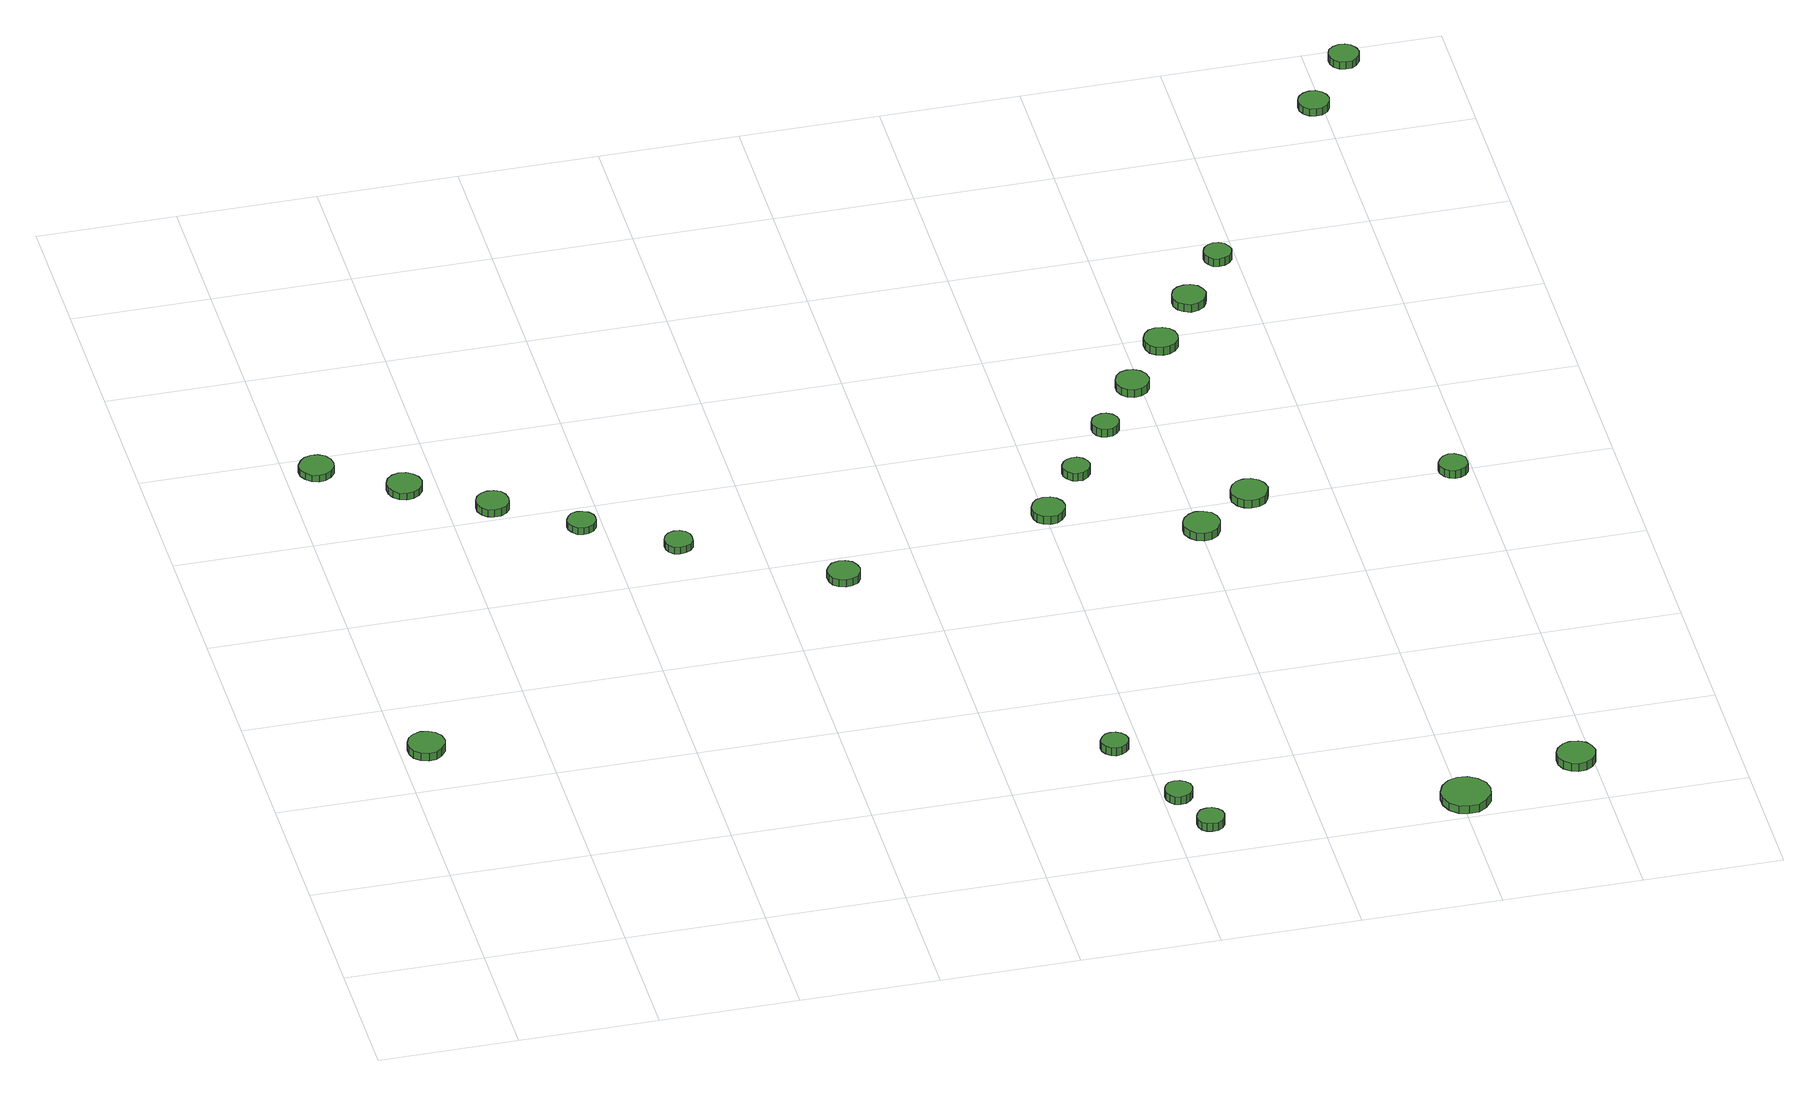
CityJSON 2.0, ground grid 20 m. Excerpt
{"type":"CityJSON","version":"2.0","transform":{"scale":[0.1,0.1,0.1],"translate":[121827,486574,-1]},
"CityObjects":{
"tree1":{"type":"SolitaryVegetationObject","attributes":{"function":"something"},"geometry":[{"type":"MultiSurface","lod":"1","boundaries":[[[0,1,2,3,4,5,6,7,8,9,10,11,12,13,14]],[[15,16,17,18,19,20,21,22,23,24,25,26,27,28,29]],[[0,29,28,1]],[[1,28,27,2]],[[2,27,26,3]],[[3,26,25,4]],[[4,25,24,5]],[[5,24,23,6]],[[6,23,22,7]],[[7,22,21,8]],[[8,21,20,9]],[[9,20,19,10]],[[10,19,18,11]],[[11,18,17,12]],[[12,17,16,13]],[[13,16,15,14]],[[14,15,29,0]]]}]},
"tree2":{"type":"SolitaryVegetationObject","attributes":{"function":"something"},"geometry":[{"type":"MultiSurface","lod":"1","boundaries":[[[30,31,32,33,34,35,36,37,38,39,40,41,42,43,44]],[[45,46,47,48,49,50,51,52,53,54,55,56,57,58,59]],[[30,59,58,31]],[[31,58,57,32]],[[32,57,56,33]],[[33,56,55,34]],[[34,55,54,35]],[[35,54,53,36]],[[36,53,52,37]],[[37,52,51,38]],[[38,51,50,39]],[[39,50,49,40]],[[40,49,48,41]],[[41,48,47,42]],[[42,47,46,43]],[[43,46,45,44]],[[44,45,59,30]]]}]},
"tree3":{"type":"SolitaryVegetationObject","attributes":{"function":"something"},"geometry":[{"type":"MultiSurface","lod":"1","boundaries":[[[60,61,62,63,64,65,66,67,68,69,70,71,72,73,74]],[[75,76,77,78,79,80,81,82,83,84,85,86,87,88,89]],[[60,89,88,61]],[[61,88,87,62]],[[62,87,86,63]],[[63,86,85,64]],[[64,85,84,65]],[[65,84,83,66]],[[66,83,82,67]],[[67,82,81,68]],[[68,81,80,69]],[[69,80,79,70]],[[70,79,78,71]],[[71,78,77,72]],[[72,77,76,73]],[[73,76,75,74]],[[74,75,89,60]]]}]},
"tree4":{"type":"SolitaryVegetationObject","attributes":{"function":"something"},"geometry":[{"type":"MultiSurface","lod":"1","boundaries":[[[90,91,92,93,94,95,96,97,98,99,100,101,102,103,104]],[[105,106,107,108,109,110,111,112,113,114,115,116,117,118,119]],[[90,119,118,91]],[[91,118,117,92]],[[92,117,116,93]],[[93,116,115,94]],[[94,115,114,95]],[[95,114,113,96]],[[96,113,112,97]],[[97,112,111,98]],[[98,111,110,99]],[[99,110,109,100]],[[100,109,108,101]],[[101,108,107,102]],[[102,107,106,103]],[[103,106,105,104]],[[104,105,119,90]]]}]},
"tree5":{"type":"SolitaryVegetationObject","attributes":{"function":"something"},"geometry":[{"type":"MultiSurface","lod":"1","boundaries":[[[120,121,122,123,124,125,126,127,128,129,130,131,132,133,134]],[[135,136,137,138,139,140,141,142,143,144,145,146,147,148,149]],[[120,149,148,121]],[[121,148,147,122]],[[122,147,146,123]],[[123,146,145,124]],[[124,145,144,125]],[[125,144,143,126]],[[126,143,142,127]],[[127,142,141,128]],[[128,141,140,129]],[[129,140,139,130]],[[130,139,138,131]],[[131,138,137,132]],[[132,137,136,133]],[[133,136,135,134]],[[134,135,149,120]]]}]},
"tree6":{"type":"SolitaryVegetationObject","attributes":{"function":"something"},"geometry":[{"type":"MultiSurface","lod":"1","boundaries":[[[150,151,152,153,154,155,156,157,158,159,160,161,162,163,164]],[[165,166,167,168,169,170,171,172,173,174,175,176,177,178,179]],[[150,179,178,151]],[[151,178,177,152]],[[152,177,176,153]],[[153,176,175,154]],[[154,175,174,155]],[[155,174,173,156]],[[156,173,172,157]],[[157,172,171,158]],[[158,171,170,159]],[[159,170,169,160]],[[160,169,168,161]],[[161,168,167,162]],[[162,167,166,163]],[[163,166,165,164]],[[164,165,179,150]]]}]},
"tree7":{"type":"SolitaryVegetationObject","attributes":{"function":"something"},"geometry":[{"type":"MultiSurface","lod":"1","boundaries":[[[180,181,182,183,184,185,186,187,188,189,190,191,192,193,194]],[[195,196,197,198,199,200,201,202,203,204,205,206,207,208,209]],[[180,209,208,181]],[[181,208,207,182]],[[182,207,206,183]],[[183,206,205,184]],[[184,205,204,185]],[[185,204,203,186]],[[186,203,202,187]],[[187,202,201,188]],[[188,201,200,189]],[[189,200,199,190]],[[190,199,198,191]],[[191,198,197,192]],[[192,197,196,193]],[[193,196,195,194]],[[194,195,209,180]]]}]},
"tree8":{"type":"SolitaryVegetationObject","attributes":{"function":"something"},"geometry":[{"type":"MultiSurface","lod":"1","boundaries":[[[210,211,212,213,214,215,216,217,218,219,220,221,222,223,224]],[[225,226,227,228,229,230,231,232,233,234,235,236,237,238,239]],[[210,239,238,211]],[[211,238,237,212]],[[212,237,236,213]],[[213,236,235,214]],[[214,235,234,215]],[[215,234,233,216]],[[216,233,232,217]],[[217,232,231,218]],[[218,231,230,219]],[[219,230,229,220]],[[220,229,228,221]],[[221,228,227,222]],[[222,227,226,223]],[[223,226,225,224]],[[224,225,239,210]]]}]},
"tree9":{"type":"SolitaryVegetationObject","attributes":{"function":"something"},"geometry":[{"type":"MultiSurface","lod":"1","boundaries":[[[240,241,242,243,244,245,246,247,248,249,250,251,252,253,254]],[[255,256,257,258,259,260,261,262,263,264,265,266,267,268,269]],[[240,269,268,241]],[[241,268,267,242]],[[242,267,266,243]],[[243,266,265,244]],[[244,265,264,245]],[[245,264,263,246]],[[246,263,262,247]],[[247,262,261,248]],[[248,261,260,249]],[[249,260,259,250]],[[250,259,258,251]],[[251,258,257,252]],[[252,257,256,253]],[[253,256,255,254]],[[254,255,269,240]]]}]},
"tree10":{"type":"SolitaryVegetationObject","attributes":{"function":"something"},"geometry":[{"type":"MultiSurface","lod":"1","boundaries":[[[270,271,272,273,274,275,276,277,278,279,280,281,282,283,284]],[[285,286,287,288,289,290,291,292,293,294,295,296,297,298,299]],[[270,299,298,271]],[[271,298,297,272]],[[272,297,296,273]],[[273,296,295,274]],[[274,295,294,275]],[[275,294,293,276]],[[276,293,292,277]],[[277,292,291,278]],[[278,291,290,279]],[[279,290,289,280]],[[280,289,288,281]],[[281,288,287,282]],[[282,287,286,283]],[[283,286,285,284]],[[284,285,299,270]]]}]},
"tree11":{"type":"SolitaryVegetationObject","attributes":{"function":"something"},"geometry":[{"type":"MultiSurface","lod":"1","boundaries":[[[300,301,302,303,304,305,306,307,308,309,310,311,312,313,314]],[[315,316,317,318,319,320,321,322,323,324,325,326,327,328,329]],[[300,329,328,301]],[[301,328,327,302]],[[302,327,326,303]],[[303,326,325,304]],[[304,325,324,305]],[[305,324,323,306]],[[306,323,322,307]],[[307,322,321,308]],[[308,321,320,309]],[[309,320,319,310]],[[310,319,318,311]],[[311,318,317,312]],[[312,317,316,313]],[[313,316,315,314]],[[314,315,329,300]]]}]},
"tree12":{"type":"SolitaryVegetationObject","attributes":{"function":"something"},"geometry":[{"type":"MultiSurface","lod":"1","boundaries":[[[330,331,332,333,334,335,336,337,338,339,340,341,342,343,344]],[[345,346,347,348,349,350,351,352,353,354,355,356,357,358,359]],[[330,359,358,331]],[[331,358,357,332]],[[332,357,356,333]],[[333,356,355,334]],[[334,355,354,335]],[[335,354,353,336]],[[336,353,352,337]],[[337,352,351,338]],[[338,351,350,339]],[[339,350,349,340]],[[340,349,348,341]],[[341,348,347,342]],[[342,347,346,343]],[[343,346,345,344]],[[344,345,359,330]]]}]},
"tree13":{"type":"SolitaryVegetationObject","attributes":{"function":"something"},"geometry":[{"type":"MultiSurface","lod":"1","boundaries":[[[360,361,362,363,364,365,366,367,368,369,370,371,372,373,374]],[[375,376,377,378,379,380,381,382,383,384,385,386,387,388,389]],[[360,389,388,361]],[[361,388,387,362]],[[362,387,386,363]],[[363,386,385,364]],[[364,385,384,365]],[[365,384,383,366]],[[366,383,382,367]],[[367,382,381,368]],[[368,381,380,369]],[[369,380,379,370]],[[370,379,378,371]],[[371,378,377,372]],[[372,377,376,373]],[[373,376,375,374]],[[374,375,389,360]]]}]},
"tree14":{"type":"SolitaryVegetationObject","attributes":{"function":"something"},"geometry":[{"type":"MultiSurface","lod":"1","boundaries":[[[390,391,392,393,394,395,396,397,398,399,400,401,402,403,404]],[[405,406,407,408,409,410,411,412,413,414,415,416,417,418,419]],[[390,419,418,391]],[[391,418,417,392]],[[392,417,416,393]],[[393,416,415,394]],[[394,415,414,395]],[[395,414,413,396]],[[396,413,412,397]],[[397,412,411,398]],[[398,411,410,399]],[[399,410,409,400]],[[400,409,408,401]],[[401,408,407,402]],[[402,407,406,403]],[[403,406,405,404]],[[404,405,419,390]]]}]},
"tree15":{"type":"SolitaryVegetationObject","attributes":{"function":"something"},"geometry":[{"type":"MultiSurface","lod":"1","boundaries":[[[420,421,422,423,424,425,426,427,428,429,430,431,432,433,434]],[[435,436,437,438,439,440,441,442,443,444,445,446,447,448,449]],[[420,449,448,421]],[[421,448,447,422]],[[422,447,446,423]],[[423,446,445,424]],[[424,445,444,425]],[[425,444,443,426]],[[426,443,442,427]],[[427,442,441,428]],[[428,441,440,429]],[[429,440,439,430]],[[430,439,438,431]],[[431,438,437,432]],[[432,437,436,433]],[[433,436,435,434]],[[434,435,449,420]]]}]},
"tree16":{"type":"SolitaryVegetationObject","attributes":{"function":"something"},"geometry":[{"type":"MultiSurface","lod":"1","boundaries":[[[450,451,452,453,454,455,456,457,458,459,460,461,462,463,464]],[[465,466,467,468,469,470,471,472,473,474,475,476,477,478,479]],[[450,479,478,451]],[[451,478,477,452]],[[452,477,476,453]],[[453,476,475,454]],[[454,475,474,455]],[[455,474,473,456]],[[456,473,472,457]],[[457,472,471,458]],[[458,471,470,459]],[[459,470,469,460]],[[460,469,468,461]],[[461,468,467,462]],[[462,467,466,463]],[[463,466,465,464]],[[464,465,479,450]]]}]},
"tree17":{"type":"SolitaryVegetationObject","attributes":{"function":"something"},"geometry":[{"type":"MultiSurface","lod":"1","boundaries":[[[480,481,482,483,484,485,486,487,488,489,490,491,492,493,494]],[[495,496,497,498,499,500,501,502,503,504,505,506,507,508,509]],[[480,509,508,481]],[[481,508,507,482]],[[482,507,506,483]],[[483,506,505,484]],[[484,505,504,485]],[[485,504,503,486]],[[486,503,502,487]],[[487,502,501,488]],[[488,501,500,489]],[[489,500,499,490]],[[490,499,498,491]],[[491,498,497,492]],[[492,497,496,493]],[[493,496,495,494]],[[494,495,509,480]]]}]},
"tree18":{"type":"SolitaryVegetationObject","attributes":{"function":"something"},"geometry":[{"type":"MultiSurface","lod":"1","boundaries":[[[510,511,512,513,514,515,516,517,518,519,520,521,522,523,524]],[[525,526,527,528,529,530,531,532,533,534,535,536,537,538,539]],[[510,539,538,511]],[[511,538,537,512]],[[512,537,536,513]],[[513,536,535,514]],[[514,535,534,515]],[[515,534,533,516]],[[516,533,532,517]],[[517,532,531,518]],[[518,531,530,519]],[[519,530,529,520]],[[520,529,528,521]],[[521,528,527,522]],[[522,527,526,523]],[[523,526,525,524]],[[524,525,539,510]]]}]},
"tree19":{"type":"SolitaryVegetationObject","attributes":{"function":"something"},"geometry":[{"type":"MultiSurface","lod":"1","boundaries":[[[540,541,542,543,544,545,546,547,548,549,550,551,552,553,554]],[[555,556,557,558,559,560,561,562,563,564,565,566,567,568,569]],[[540,569,568,541]],[[541,568,567,542]],[[542,567,566,543]],[[543,566,565,544]],[[544,565,564,545]],[[545,564,563,546]],[[546,563,562,547]],[[547,562,561,548]],[[548,561,560,549]],[[549,560,559,550]],[[550,559,558,551]],[[551,558,557,552]],[[552,557,556,553]],[[553,556,555,554]],[[554,555,569,540]]]}]},
"tree20":{"type":"SolitaryVegetationObject","attributes":{"function":"something"},"geometry":[{"type":"MultiSurface","lod":"1","boundaries":[[[570,571,572,573,574,575,576,577,578,579,580,581,582,583,584]],[[585,586,587,588,589,590,591,592,593,594,595,596,597,598,599]],[[570,599,598,571]],[[571,598,597,572]],[[572,597,596,573]],[[573,596,595,574]],[[574,595,594,575]],[[575,594,593,576]],[[576,593,592,577]],[[577,592,591,578]],[[578,591,590,579]],[[579,590,589,580]],[[580,589,588,581]],[[581,588,587,582]],[[582,587,586,583]],[[583,586,585,584]],[[584,585,599,570]]]}]},
"tree21":{"type":"SolitaryVegetationObject","attributes":{"function":"something"},"geometry":[{"type":"MultiSurface","lod":"1","boundaries":[[[600,601,602,603,604,605,606,607,608,609,610,611,612,613,614]],[[615,616,617,618,619,620,621,622,623,624,625,626,627,628,629]],[[600,629,628,601]],[[601,628,627,602]],[[602,627,626,603]],[[603,626,625,604]],[[604,625,624,605]],[[605,624,623,606]],[[606,623,622,607]],[[607,622,621,608]],[[608,621,620,609]],[[609,620,619,610]],[[610,619,618,611]],[[611,618,617,612]],[[612,617,616,613]],[[613,616,615,614]],[[614,615,629,600]]]}]},
"tree22":{"type":"SolitaryVegetationObject","attributes":{"function":"something"},"geometry":[{"type":"MultiSurface","lod":"1","boundaries":[[[630,631,632,633,634,635,636,637,638,639,640,641,642,643,644]],[[645,646,647,648,649,650,651,652,653,654,655,656,657,658,659]],[[630,659,658,631]],[[631,658,657,632]],[[632,657,656,633]],[[633,656,655,634]],[[634,655,654,635]],[[635,654,653,636]],[[636,653,652,637]],[[637,652,651,638]],[[638,651,650,639]],[[639,650,649,640]],[[640,649,648,641]],[[641,648,647,642]],[[642,647,646,643]],[[643,646,645,644]],[[644,645,659,630]]]}]},
"tree23":{"type":"SolitaryVegetationObject","attributes":{"function":"something"},"geometry":[{"type":"MultiSurface","lod":"1","boundaries":[[[660,661,662,663,664,665,666,667,668,669,670,671,672,673,674]],[[675,676,677,678,679,680,681,682,683,684,685,686,687,688,689]],[[660,689,688,661]],[[661,688,687,662]],[[662,687,686,663]],[[663,686,685,664]],[[664,685,684,665]],[[665,684,683,666]],[[666,683,682,667]],[[667,682,681,668]],[[668,681,680,669]],[[669,680,679,670]],[[670,679,678,671]],[[671,678,677,672]],[[672,677,676,673]],[[673,676,675,674]],[[674,675,689,660]]]}]},
"tree24":{"type":"SolitaryVegetationObject","attributes":{"function":"something"},"geometry":[{"type":"MultiSurface","lod":"1","boundaries":[[[690,691,692,693,694,695,696,697,698,699,700,701,702,703,704]],[[705,706,707,708,709,710,711,712,713,714,715,716,717,718,719]],[[690,719,718,691]],[[691,718,717,692]],[[692,717,716,693]],[[693,716,715,694]],[[694,715,714,695]],[[695,714,713,696]],[[696,713,712,697]],[[697,712,711,698]],[[698,711,710,699]],[[699,710,709,700]],[[700,709,708,701]],[[701,708,707,702]],[[702,707,706,703]],[[703,706,705,704]],[[704,705,719,690]]]}]}
},
"vertices":[
[61,482,28],[59,493,28],[52,502,28],[43,507,28],[32,509,28],[21,505,28],[13,498,28],[9,488,28],[9,477,28],[13,467,28],[21,460,28],[32,456,28],[43,457,28],[52,463,28],[59,472,28],[59,472,15],[52,463,15],[43,457,15],[32,456,15],[21,460,15],[13,467,15],[9,477,15],[9,488,15],[13,498,15],[21,505,15],[32,509,15],[43,507,15],[52,502,15],[59,493,15],[61,482,15],
[69,1165,19],[67,1175,19],[61,1184,19],[52,1189,19],[42,1190,19],[32,1187,19],[25,1180,19],[20,1171,19],[20,1160,19],[25,1151,19],[32,1144,19],[42,1141,19],[52,1142,19],[61,1147,19],[67,1155,19],[67,1155,8],[61,1147,8],[52,1142,8],[42,1141,8],[32,1144,8],[25,1151,8],[20,1160,8],[20,1171,8],[25,1180,8],[32,1187,8],[42,1190,8],[52,1189,8],[61,1184,8],[67,1175,8],[69,1165,8],
[178,1096,19],[175,1106,19],[169,1114,19],[160,1120,19],[150,1121,19],[140,1118,19],[132,1111,19],[128,1101,19],[128,1091,19],[132,1081,19],[140,1074,19],[150,1071,19],[160,1072,19],[169,1077,19],[175,1085,19],[175,1085,8],[169,1077,8],[160,1072,8],[150,1071,8],[140,1074,8],[132,1081,8],[128,1091,8],[128,1101,8],[132,1111,8],[140,1118,8],[150,1121,8],[160,1120,8],[169,1114,8],[175,1106,8],[178,1096,8],
[284,1026,20],[282,1036,20],[277,1044,20],[268,1048,20],[258,1049,20],[249,1046,20],[242,1040,20],[238,1031,20],[238,1021,20],[242,1012,20],[249,1006,20],[258,1003,20],[268,1004,20],[277,1009,20],[282,1016,20],[282,1016,8],[277,1009,8],[268,1004,8],[258,1003,8],[249,1006,8],[242,1012,8],[238,1021,8],[238,1031,8],[242,1040,8],[249,1046,8],[258,1049,8],[268,1048,8],[277,1044,8],[282,1036,8],[284,1026,8],
[390,954,19],[389,962,19],[384,969,19],[376,973,19],[368,974,19],[360,972,19],[354,966,19],[350,958,19],[350,950,19],[354,942,19],[360,936,19],[368,934,19],[376,935,19],[384,939,19],[389,946,19],[389,946,8],[384,939,8],[376,935,8],[368,934,8],[360,936,8],[354,942,8],[350,950,8],[350,958,8],[354,966,8],[360,972,8],[368,974,8],[376,973,8],[384,969,8],[389,962,8],[390,954,8],
[509,878,19],[508,886,19],[503,893,19],[496,897,19],[487,898,19],[479,895,19],[473,889,19],[470,882,19],[470,873,19],[473,866,19],[479,860,19],[487,858,19],[496,859,19],[503,863,19],[508,869,19],[508,869,8],[503,863,8],[496,859,8],[487,858,8],[479,860,8],[473,866,8],[470,873,8],[470,882,8],[473,889,8],[479,895,8],[487,898,8],[496,897,8],[503,893,8],[508,886,8],[509,878,8],
[715,743,26],[713,752,26],[708,760,26],[699,765,26],[690,766,26],[680,763,26],[673,756,26],[669,748,26],[669,738,26],[673,729,26],[680,723,26],[690,720,26],[699,721,26],[708,725,26],[713,733,26],[713,733,14],[708,725,14],[699,721,14],[690,720,14],[680,723,14],[673,729,14],[669,738,14],[669,748,14],[673,756,14],[680,763,14],[690,766,14],[699,765,14],[708,760,14],[713,752,14],[715,743,14],
[979,257,32],[977,265,32],[972,271,32],[965,275,32],[957,276,32],[950,274,32],[944,268,32],[940,261,32],[940,253,32],[944,246,32],[950,240,32],[957,238,32],[965,239,32],[972,243,32],[977,249,32],[977,249,19],[972,243,19],[965,239,19],[957,238,19],[950,240,19],[944,246,19],[940,253,19],[940,261,19],[944,268,19],[950,274,19],[957,276,19],[965,275,19],[972,271,19],[977,265,19],[979,257,19],
[1039,127,30],[1037,136,30],[1032,142,30],[1025,146,30],[1017,147,30],[1009,145,30],[1003,139,30],[1000,132,30],[1000,123,30],[1003,116,30],[1009,110,30],[1017,108,30],[1025,109,30],[1032,113,30],[1037,119,30],[1037,119,17],[1032,113,17],[1025,109,17],[1017,108,17],[1009,110,17],[1003,116,17],[1000,123,17],[1000,132,17],[1003,139,17],[1009,145,17],[1017,147,17],[1025,146,17],[1032,142,17],[1037,136,17],[1039,127,17],
[1067,55,30],[1065,63,30],[1060,69,30],[1053,74,30],[1045,74,30],[1037,72,30],[1031,66,30],[1028,59,30],[1028,51,30],[1031,43,30],[1037,38,30],[1045,36,30],[1053,36,30],[1060,40,30],[1065,47,30],[1065,47,17],[1060,40,17],[1053,36,17],[1045,36,17],[1037,38,17],[1031,43,17],[1028,51,17],[1028,59,17],[1031,66,17],[1037,72,17],[1045,74,17],[1053,74,17],[1060,69,17],[1065,63,17],[1067,55,17],
[1025,817,29],[1023,827,29],[1017,835,29],[1009,840,29],[999,841,29],[989,838,29],[982,831,29],[978,822,29],[978,812,29],[982,803,29],[989,797,29],[999,794,29],[1009,795,29],[1017,800,29],[1023,808,29],[1023,808,16],[1017,800,16],[1009,795,16],[999,794,16],[989,797,16],[982,803,16],[978,812,16],[978,822,16],[982,831,16],[989,838,16],[999,841,16],[1009,840,16],[1017,835,16],[1023,827,16],[1025,817,16],
[1082,906,27],[1080,914,27],[1075,921,27],[1068,925,27],[1060,925,27],[1053,923,27],[1047,918,27],[1043,910,27],[1043,902,27],[1047,895,27],[1053,889,27],[1060,887,27],[1068,887,27],[1075,892,27],[1080,898,27],[1080,898,14],[1075,892,14],[1068,887,14],[1060,887,14],[1053,889,14],[1047,895,14],[1043,902,14],[1043,910,14],[1047,918,14],[1053,923,14],[1060,925,14],[1068,925,14],[1075,921,14],[1080,914,14],[1082,906,14],
[1441,37,23],[1438,51,23],[1429,63,23],[1416,71,23],[1402,72,23],[1388,68,23],[1377,58,23],[1371,44,23],[1371,30,23],[1377,16,23],[1388,6,23],[1402,2,23],[1416,3,23],[1429,11,23],[1438,23,23],[1438,23,10],[1429,11,10],[1416,3,10],[1402,2,10],[1388,6,10],[1377,16,10],[1371,30,10],[1371,44,10],[1377,58,10],[1388,68,10],[1402,72,10],[1416,71,10],[1429,63,10],[1438,51,10],[1441,37,10],
[1224,729,31],[1222,740,31],[1216,749,31],[1206,754,31],[1195,756,31],[1185,752,31],[1177,745,31],[1172,735,31],[1172,724,31],[1177,714,31],[1185,707,31],[1195,703,31],[1206,704,31],[1216,710,31],[1222,719,31],[1222,719,18],[1216,710,18],[1206,704,18],[1195,703,18],[1185,707,18],[1177,714,18],[1172,724,18],[1172,735,18],[1177,745,18],[1185,752,18],[1195,756,18],[1206,754,18],[1216,749,18],[1222,740,18],[1224,729,18],
[1147,1001,24],[1145,1009,24],[1140,1016,24],[1133,1020,24],[1125,1021,24],[1117,1018,24],[1111,1013,24],[1108,1005,24],[1108,997,24],[1111,990,24],[1117,984,24],[1125,982,24],[1133,983,24],[1140,987,24],[1145,993,24],[1145,993,11],[1140,987,11],[1133,983,11],[1125,982,11],[1117,984,11],[1111,990,11],[1108,997,11],[1108,1005,11],[1111,1013,11],[1117,1018,11],[1125,1021,11],[1133,1020,11],[1140,1016,11],[1145,1009,11],[1147,1001,11],
[1211,1091,22],[1209,1101,22],[1203,1109,22],[1194,1114,22],[1184,1115,22],[1175,1112,22],[1168,1105,22],[1164,1096,22],[1164,1086,22],[1168,1077,22],[1175,1070,22],[1184,1067,22],[1194,1068,22],[1203,1073,22],[1209,1081,22],[1209,1081,9],[1203,1073,9],[1194,1068,9],[1184,1067,9],[1175,1070,9],[1168,1077,9],[1164,1086,9],[1164,1096,9],[1168,1105,9],[1175,1112,9],[1184,1115,9],[1194,1114,9],[1203,1109,9],[1209,1101,9],[1211,1091,9],
[1307,789,31],[1304,800,31],[1298,808,31],[1288,814,31],[1277,815,31],[1267,812,31],[1259,804,31],[1254,794,31],[1254,783,31],[1259,773,31],[1267,766,31],[1277,763,31],[1288,764,31],[1298,769,31],[1304,778,31],[1304,778,18],[1298,769,18],[1288,764,18],[1277,763,18],[1267,766,18],[1259,773,18],[1254,783,18],[1254,794,18],[1259,804,18],[1267,812,18],[1277,815,18],[1288,814,18],[1298,808,18],[1304,800,18],[1307,789,18],
[1274,1181,20],[1272,1191,20],[1266,1199,20],[1257,1204,20],[1247,1205,20],[1237,1202,20],[1230,1195,20],[1226,1186,20],[1226,1176,20],[1230,1166,20],[1237,1160,20],[1247,1157,20],[1257,1158,20],[1266,1163,20],[1272,1171,20],[1272,1171,7],[1266,1163,7],[1257,1158,7],[1247,1157,7],[1237,1160,7],[1230,1166,7],[1226,1176,7],[1226,1186,7],[1230,1195,7],[1237,1202,7],[1247,1205,7],[1257,1204,7],[1266,1199,7],[1272,1191,7],[1274,1181,7],
[1605,97,18],[1602,108,18],[1596,117,18],[1586,123,18],[1574,124,18],[1564,121,18],[1555,113,18],[1550,103,18],[1550,91,18],[1555,81,18],[1564,73,18],[1574,70,18],[1586,71,18],[1596,77,18],[1602,86,18],[1602,86,5],[1596,77,5],[1586,71,5],[1574,70,5],[1564,73,5],[1555,81,5],[1550,91,5],[1550,103,5],[1555,113,5],[1564,121,5],[1574,124,5],[1586,123,5],[1596,117,5],[1602,108,5],[1605,97,5],
[1336,1270,20],[1333,1280,20],[1328,1288,20],[1319,1293,20],[1309,1294,20],[1299,1291,20],[1292,1285,20],[1288,1275,20],[1288,1265,20],[1292,1256,20],[1299,1250,20],[1309,1246,20],[1319,1248,20],[1328,1253,20],[1333,1261,20],[1333,1261,7],[1328,1253,7],[1319,1248,7],[1309,1246,7],[1299,1250,7],[1292,1256,7],[1288,1265,7],[1288,1275,7],[1292,1285,7],[1299,1291,7],[1309,1294,7],[1319,1293,7],[1328,1288,7],[1333,1280,7],[1336,1270,7],
[1394,1361,20],[1392,1369,20],[1387,1376,20],[1380,1380,20],[1372,1381,20],[1364,1378,20],[1358,1373,20],[1355,1365,20],[1355,1357,20],[1358,1350,20],[1364,1344,20],[1372,1342,20],[1380,1343,20],[1387,1347,20],[1392,1353,20],[1392,1353,7],[1387,1347,7],[1380,1343,7],[1372,1342,7],[1364,1344,7],[1358,1350,7],[1355,1357,7],[1355,1365,7],[1358,1373,7],[1364,1378,7],[1372,1381,7],[1380,1380,7],[1387,1376,7],[1392,1369,7],[1394,1361,7],
[1591,791,26],[1590,800,26],[1585,806,26],[1577,811,26],[1569,812,26],[1561,809,26],[1555,803,26],[1551,796,26],[1551,787,26],[1555,779,26],[1561,774,26],[1569,771,26],[1577,772,26],[1585,776,26],[1590,783,26],[1590,783,13],[1585,776,13],[1577,772,13],[1569,771,13],[1561,774,13],[1555,779,13],[1551,787,13],[1551,796,13],[1555,803,13],[1561,809,13],[1569,812,13],[1577,811,13],[1585,806,13],[1590,800,13],[1591,791,13],
[1610,1677,19],[1608,1686,19],[1603,1693,19],[1595,1698,19],[1586,1699,19],[1577,1696,19],[1570,1690,19],[1566,1682,19],[1566,1672,19],[1570,1664,19],[1577,1658,19],[1586,1655,19],[1595,1656,19],[1603,1661,19],[1608,1668,19],[1608,1668,7],[1603,1661,7],[1595,1656,7],[1586,1655,7],[1577,1658,7],[1570,1664,7],[1566,1672,7],[1566,1682,7],[1570,1690,7],[1577,1696,7],[1586,1699,7],[1595,1698,7],[1603,1693,7],[1608,1686,7],[1610,1677,7],
[1676,1774,19],[1674,1783,19],[1668,1791,19],[1661,1795,19],[1652,1796,19],[1643,1793,19],[1636,1787,19],[1633,1779,19],[1633,1770,19],[1636,1762,19],[1643,1756,19],[1652,1753,19],[1661,1754,19],[1668,1758,19],[1674,1766,19],[1674,1766,7],[1668,1758,7],[1661,1754,7],[1652,1753,7],[1643,1756,7],[1636,1762,7],[1633,1770,7],[1633,1779,7],[1636,1787,7],[1643,1793,7],[1652,1796,7],[1661,1795,7],[1668,1791,7],[1674,1783,7],[1676,1774,7]
]}
